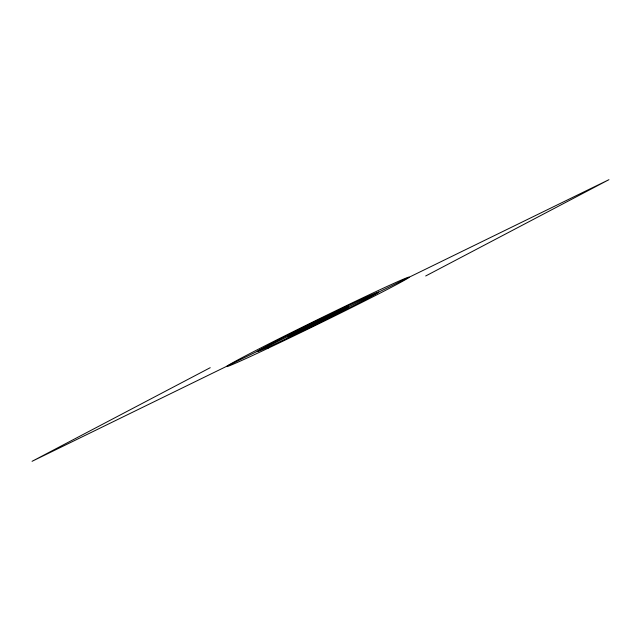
<?xml version="1.0" encoding="UTF-8"?>
<svg xmlns="http://www.w3.org/2000/svg" width="641" height="641" viewBox="0 0 641 641"><rect width="100%" height="100%" fill="white"/><g stroke="black" fill="none" stroke-linecap="round" stroke-linejoin="round"><path stroke-width="0.96" d="M210.224 367.694L32.05 461.32L608.95 179.68L425.688 275.983M268.074 348.239A101.47 2.123 -26.1 0 0 408.942 277.417A101.47 2.123 -26.1 0 0 276.848 339.85A101.47 2.123 -26.1 0 0 268.074 348.239M284.7 339.442A67.65 1.418 -26.1 0 0 378.615 292.224A67.65 1.418 -26.1 0 0 290.549 333.849A67.65 1.418 -26.1 0 0 284.7 339.442M301.326 330.636A33.821 0.705 -26.1 0 0 348.287 307.031A33.821 0.705 -26.1 0 0 304.251 327.839A33.821 0.705 -26.1 0 0 301.326 330.636"/></g></svg>
